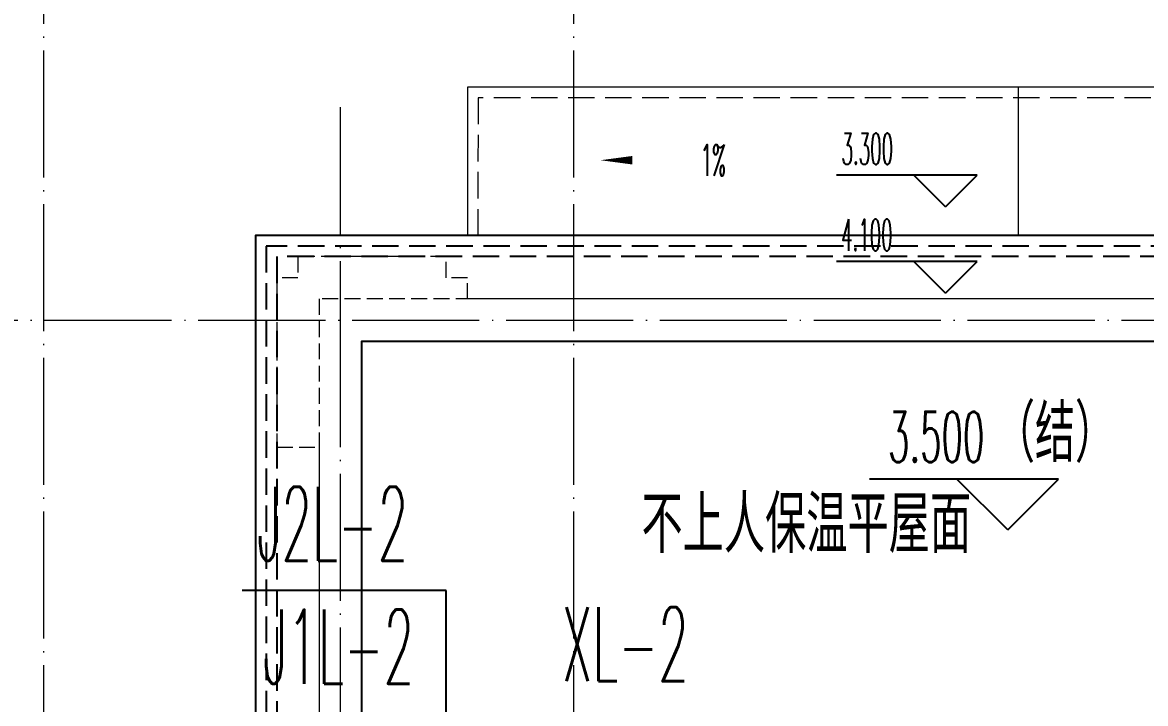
# Model space of a CAD drawing. Extents: x 27938 to 650306, y -92720 to 1524912.
# Drawn here: x 309217 to 314517, y 609138 to 612355 of the extents above; entities that cross this region are included whole.
import ezdxf

# ---------------------------------------------------------------- set-up
doc = ezdxf.new("R2010")
doc.units = 0
doc.header["$LTSCALE"] = 1000
doc.header["$MEASUREMENT"] = 0
for name, pattern in [('#P_--_20B1_001_t3$0$DASH', [0.35, 0.25, -0.1]), ('__DASH', [0.35, 0.25, -0.1]), ('DASH', [0.35, 0.25, -0.1]), ('DOTE', [2.4200000000000004, 2, -0.2, 0.02, -0.2])]:
    doc.linetypes.add(name, pattern=pattern)
for name, color, linetype in [('DIM_ELEV', 3, 'Continuous'), ('DIM_不分区消火栓', 3, 'Continuous'), ('DIM_给水', 3, 'Continuous'), ('PUB_TEXT', 4, 'Continuous'), ('ROOF', 183, 'Continuous')]:
    doc.layers.add(name, color=color, linetype=linetype)
for name, color, linetype, lineweight in [('DOTE', 19, 'DOTE', 9), ('STAIR', 2, 'Continuous', 18), ('平面-排水沟', 86, 'Continuous', 15), ('平面-看线', 45, 'Continuous', 15)]:
    doc.layers.add(name, color=color, linetype=linetype, lineweight=lineweight)
doc.styles.add('_TCH_DIM', font='SIMPLEX.shx', dxfattribs={"width": 0.6, "oblique": 10, "bigfont": 'hztxt.shx'})
doc.styles.add('_TWT_SERIAL', font='simplex.shx', dxfattribs={"width": 0.6, "oblique": 10, "height": 3, "bigfont": 'aadri.shx'})
doc.styles.get("Standard").update_dxf_attribs({"font": 'gbenor.shx', "bigfont": 'gbcbig.shx'})

# ---------------------------------------------------------------- blocks, each defined once
blk = doc.blocks.new('GDGDGRDGDGDR')
at = {"layer": 'DOTE', "linetype": 'DOTE', "ltscale": 0.3}
for p, q in [((309316.578702472, 612948.8100463543), (309316.5787024723, 603848.8100384274)), ((311816.5787044539, 612948.8100463543), (311816.5787044542, 602348.8100386304)), ((310716.5768754861, 611954.2355335545), (310716.5768754861, 610948.8100463543)), ((270116.5787024704, 610948.8100463543), (328916.5787024746, 610948.8100463543)), ((310716.5768754861, 610948.8100463543), (310716.5760761015, 608448.8100463543))]:
    blk.add_line(p, q, dxfattribs=at)

msp = doc.modelspace()

# ---------------------------------------------------------------- linework, layer by layer
at = {"layer": 'DIM_ELEV', "color": 8}
for p, q in [((313722.40274153, 611633.3738103941), (313057.4822690185, 611633.3738103941)), ((313572.40274153, 611483.3738103941), (313422.40274153, 611633.3738103941)), ((313572.40274153, 611483.3738103941), (313722.40274153, 611633.3738103941)), ((313722.40274153, 611226.2843413452), (313057.4822690185, 611226.2843413452)), ((313572.40274153, 611076.2843413452), (313422.40274153, 611226.2843413452)), ((313572.40274153, 611076.2843413452), (313722.40274153, 611226.2843413452)), ((314106.5787024611, 610198.4258987481), (313214.3283190613, 610198.4258987481)), ((313866.5787024611, 609958.4258987481), (313626.5787024611, 610198.4258987481)), ((313866.5787024611, 609958.4258987481), (314106.5787024611, 610198.4258987481))]:
    msp.add_line(p, q, dxfattribs=at)
at = {"layer": 'DIM_给水'}
for p, q in [((311216.5787002101, 609672.2844979297), (310253.8618135392, 609672.2844979297)), ((311216.5787002101, 607798.8100407007), (311216.5787002101, 609672.2844979297))]:
    msp.add_line(p, q, dxfattribs=at)
at = {"layer": 'ROOF', "color": 8, "ltscale": 0.8}
for points in [[(315516.5776897286, 608048.8089924972), (317516.5787057978, 608048.8089924972), (317516.5787057978, 611348.808733086), (310316.5767294656, 611348.8087330861), (310316.5767294656, 607748.8089924973), (310916.5781029126, 607748.8089924973)], [(315316.5777103987, 608098.8096395162), (315316.5776871464, 608548.8097429343), (317016.5780499924, 608548.8097429343), (317016.578049989, 610848.8087387311), (310816.5767291414, 610848.8087385498), (310816.5819557477, 608548.8077745611), (311116.5776606366, 608548.8077745611), (311116.5772063069, 608098.8084561968)]]:
    msp.add_lwpolyline(points, dxfattribs=at)
at = {"layer": 'ROOF', "color": 8, "linetype": '__DASH', "ltscale": 0.5}
for points in [[(315516.5776897286, 608098.8089924972), (317466.5787057978, 608098.8089924972), (317466.5787057978, 611298.808733086), (310366.5767294656, 611298.8087330861), (310366.5767294656, 607798.8089924973), (310916.5781029126, 607798.8089924973)], [(315516.5776897286, 608148.8089924972), (317416.5787057978, 608148.8089924972), (317416.5787057978, 611248.808733086), (310416.5767294656, 611248.8087330861), (310416.5767294656, 607848.8089924973), (310916.5781029126, 607848.8089924973)]]:
    msp.add_lwpolyline(points, dxfattribs=at)
at = {"layer": 'STAIR', "color": 8}
msp.add_lwpolyline([(316516.3226393302, 611348.8087408184), (316516.5708758602, 612048.8087392035), (311316.5027899409, 612048.8087392035), (311316.2545534109, 611348.8087408185)], dxfattribs=at)
at = {"layer": 'STAIR', "color": 8, "linetype": '#P_--_20B1_001_t3$0$DASH', "ltscale": 0.5}
msp.add_lwpolyline([(316466.3226361861, 611348.8087408184), (316466.5531415354, 611998.8087392035), (311366.485061904, 611998.8087392035), (311366.2545565548, 611348.8087408185)], dxfattribs=at)
at = {"layer": '平面-排水沟', "color": 8}
msp.add_line((313916.3291534037, 611348.8087408185), (313916.3291537909, 612048.8087392035), dxfattribs=at)
msp.add_lwpolyline([(312352.3452689722, 611704.2440959681, 0, 0, 0), (311944.5335052081, 611704.2440964535, 0, 40.00000000000001, 0), (312094.5335052081, 611704.244096275, 0, 0, 0)], format="xyseb", dxfattribs=at)
at = {"layer": '平面-看线', "color": 8, "linetype": 'DASH', "ltscale": 0.3}
for points in [[(316516.3226420467, 611048.8087313105), (311316.8321426326, 611048.8087337166), (311316.8321426326, 611148.8087330861), (311216.8321426326, 611148.8087330861), (311216.8321426326, 611248.8087330861), (310926.8321426326, 611248.8087330861), (310926.8321426326, 611248.8087330861), (310806.8321426326, 611248.8087330861), (310806.8321426326, 611248.8087330861), (310516.8321426326, 611248.8087330861), (310516.8321426326, 611148.8087330873), (310416.8321426326, 611148.8087330873), (310416.8321426325, 610348.8087332376), (310616.5767322505, 610348.8087332376), (310616.5767328982, 608548.8089924973), (310416.5767294656, 608548.8089924973), (310416.5767294656, 607848.8089924973), (310916.577398892, 607848.8089924973)], [(315516.5777103987, 608098.8096498506), (315516.5776974807, 608348.8097429343), (317216.5780499927, 608348.8097429343), (317216.5780499887, 611048.808738737), (310616.5762746536, 611048.808738544), (310616.5824102346, 608348.8077745611), (310916.5774587119, 608348.8077745611), (310916.577206307, 608098.8086581215)]]:
    msp.add_lwpolyline(points, dxfattribs=at)

# ---------------------------------------------------------------- block references
msp.add_blockref('GDGDGRDGDGDR', (0, 0))

# ---------------------------------------------------------------- texts
at = {"layer": 'DIM_ELEV', "color": 8, "style": '_TCH_DIM'}
for s, height, width, p in [('3.300', 148.75, 0.4235294117647059, (313082.2677854396, 611683.4238103941)), ('4.100', 148.75, 0.4235294117647059, (313079.9057431886, 611276.3343413452)), ('（结）', 270.0709219858156, 0.7, (313805.7141625861, 610278.5058987481)), ('3.500', 238, 0.4941176470588236, (313301.7141625861, 610278.5058987481))]:
    msp.add_text(s, height=height, dxfattribs=dict(at, width=width)).set_placement(p)
at = {"layer": 'DIM_不分区消火栓', "color": 7, "style": '_TWT_SERIAL', "width": 0.48}
msp.add_text('XL-2', height=350, dxfattribs=at).set_placement((311763.0351806409, 609242.9636452734))
at = {"layer": 'DIM_给水', "color": 7, "style": '_TWT_SERIAL', "width": 0.48}
for s, p in [('J2L-2', (310323.8618135392, 609812.2844979297)), ('J1L-2', (310351.9689356589, 609231.7945534473))]:
    msp.add_text(s, height=350, dxfattribs=at).set_placement(p)
at = {"layer": 'PUB_TEXT', "color": 8}
msp.add_text('不上人保温平屋面', height=270.0709219858156, dxfattribs=at).set_placement((312137.8431226938, 609849.1049216379))
at = {"layer": '平面-排水沟', "color": 8, "style": '_TCH_DIM', "width": 0.4235294117647059}
msp.add_text('1%', height=148.75, dxfattribs=at).set_placement((312417.4452689722, 611629.8690958904))

doc.saveas('drawing.dxf')
